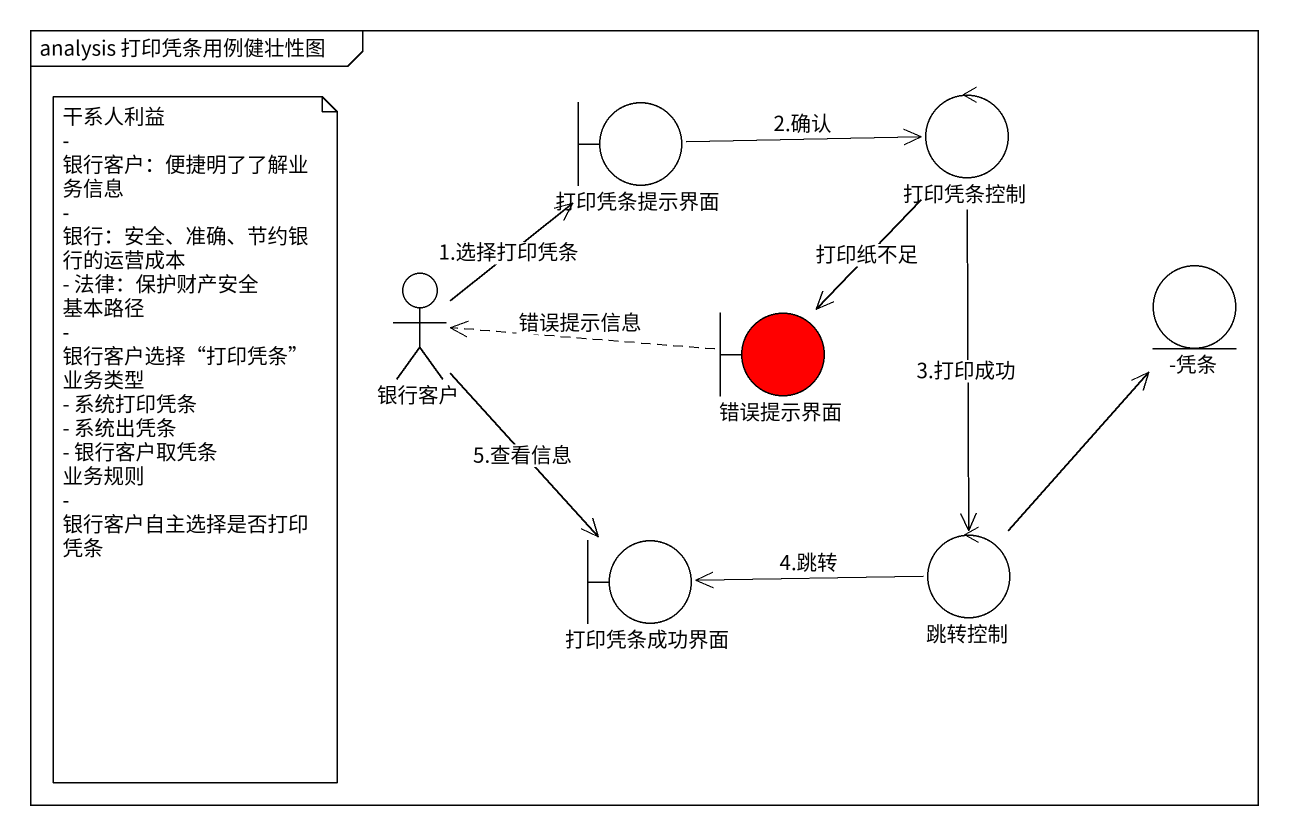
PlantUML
@startuml
mainframe analysis 打印凭条用例健壮性图
boundary 打印凭条提示界面 #FFFFFF
control 打印凭条控制 #FFFFFF
actor 银行客户 #FFFFFF
boundary 错误提示界面 #FF0000
entity "-凭条" as 凭条
boundary 打印凭条成功界面 #FFFFFF
control 跳转控制 #FFFFFF
打印凭条提示界面 -right-> 打印凭条控制 : 2.确认
打印凭条控制 --> 错误提示界面 : 打印纸不足
打印凭条控制 --> 跳转控制 : 3.打印成功
银行客户 -up-> 打印凭条提示界面 : 1.选择打印凭条
银行客户 --> 打印凭条成功界面 : 5.查看信息
错误提示界面 .left.> 银行客户 : 错误提示信息
跳转控制 -up-> 凭条
跳转控制 -left-> 打印凭条成功界面 : 4.跳转
note as N1
  干系人利益
  - 银行客户：便捷明了了解业务信息
  - 银行：安全、准确、节约银行的运营成本
  - 法律：保护财产安全
  基本路径
  - 银行客户选择“打印凭条”业务类型
  - 系统打印凭条
  - 系统出凭条
  - 银行客户取凭条
  业务规则
  - 银行客户自主选择是否打印凭条
end note
@enduml
